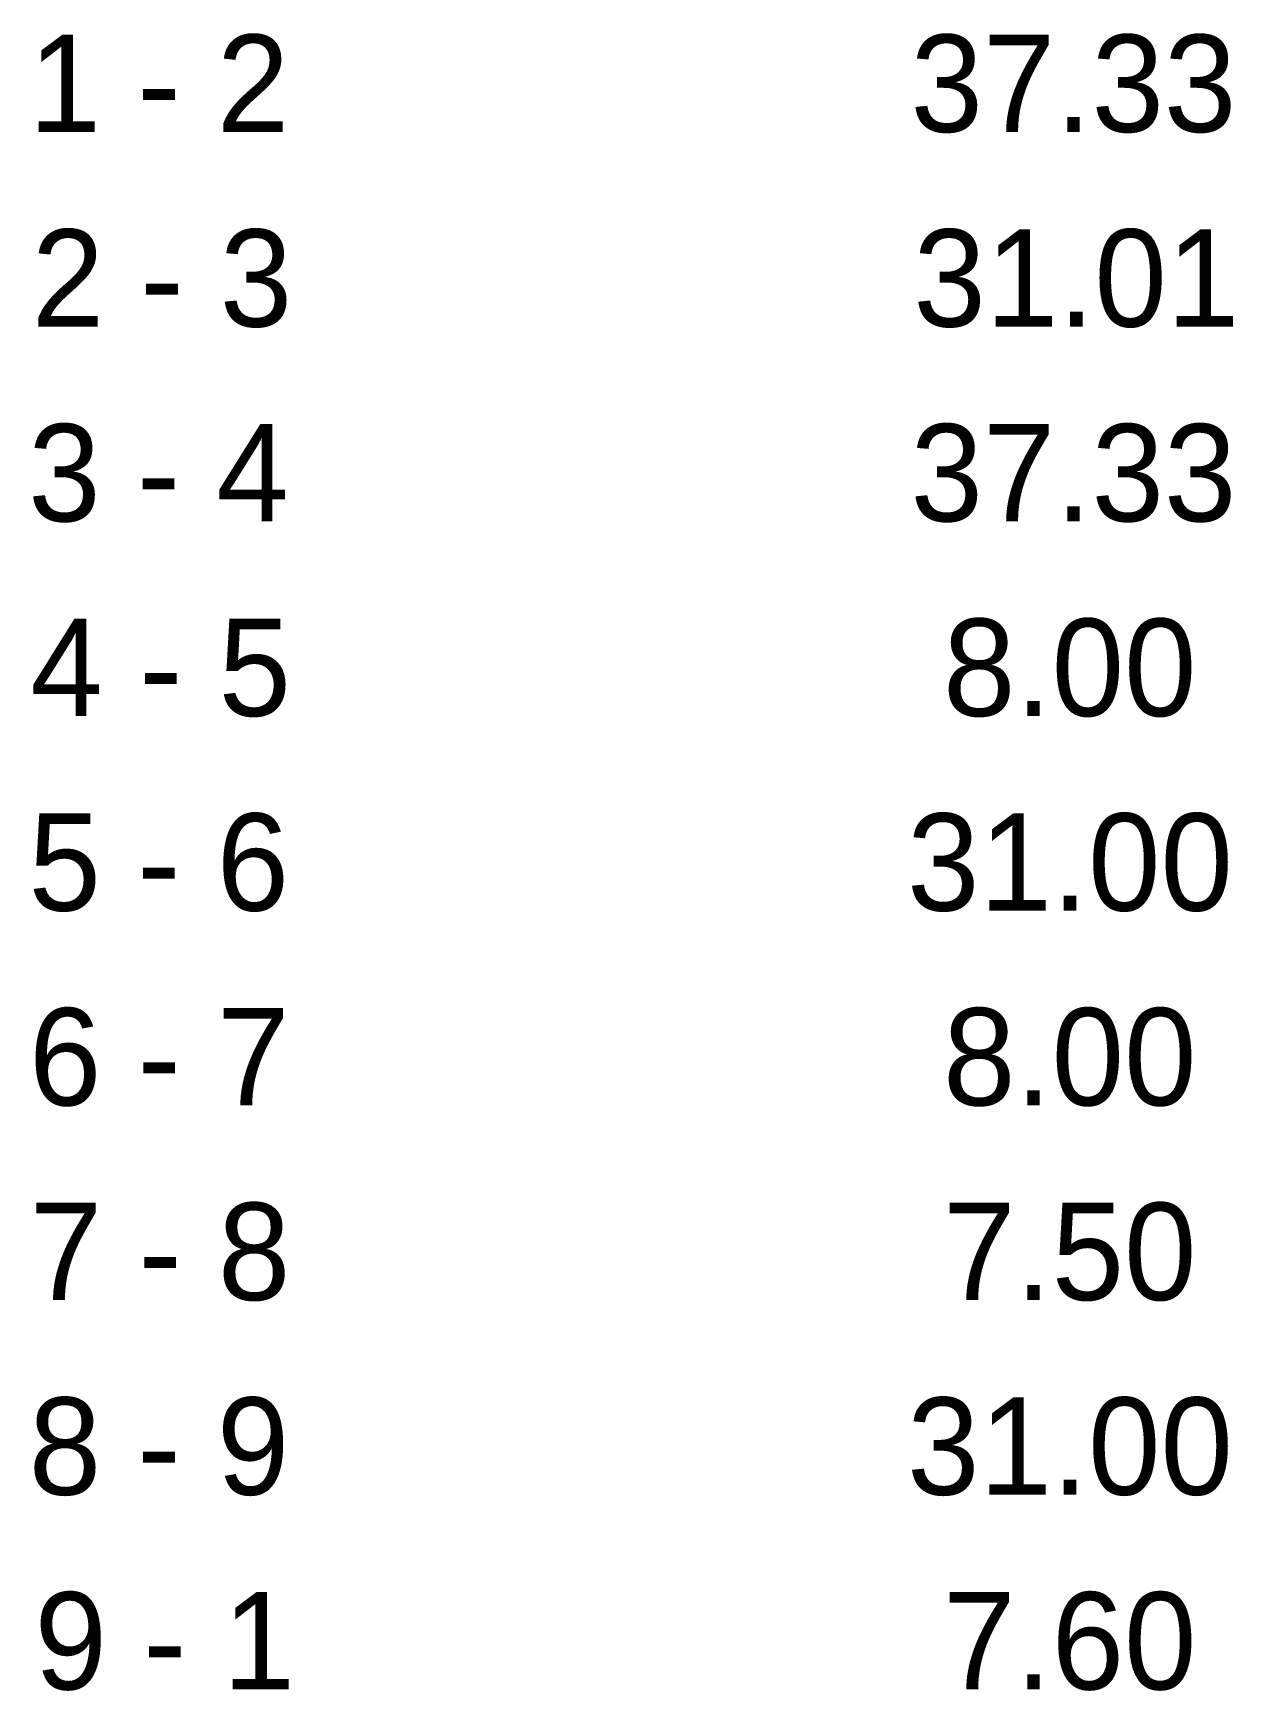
# Model space of a CAD drawing. Extents: x 535887 to 536404, y 1836755 to 1837357.
# Drawn here: x 535886.93 to 535905.41, y 1836754.53 to 1836780.08 of the extents above.
import ezdxf

# ---------------------------------------------------------------- set-up
doc = ezdxf.new("R2010")
doc.units = 0
doc.layers.add('Level 52', color=7, linetype='Continuous')

msp = doc.modelspace()

# ---------------------------------------------------------------- texts
at = {"layer": 'Level 52'}
for s, p in [('1 - 2', (535886.863, 1836778.553)), ('37.33', (535900.447, 1836778.553)), ('2 - 3', (535886.909, 1836775.553)), ('31.01', (535900.491, 1836775.553)), ('3 - 4', (535886.855, 1836772.553)), ('37.33', (535900.447, 1836772.553)), ('4 - 5', (535886.89, 1836769.553)), ('8.00', (535900.948, 1836769.553)), ('5 - 6', (535886.86, 1836766.553)), ('31.00', (535900.394, 1836766.553)), ('6 - 7', (535886.867, 1836763.553)), ('8.00', (535900.948, 1836763.553)), ('7 - 8', (535886.88, 1836760.553)), ('7.50', (535900.948, 1836760.553)), ('8 - 9', (535886.864, 1836757.553)), ('31.00', (535900.394, 1836757.553)), ('9 - 1', (535886.953, 1836754.553)), ('7.60', (535900.948, 1836754.553))]:
    msp.add_text(s, height=1.5, dxfattribs=at).set_placement(p)

doc.saveas('drawing.dxf')
